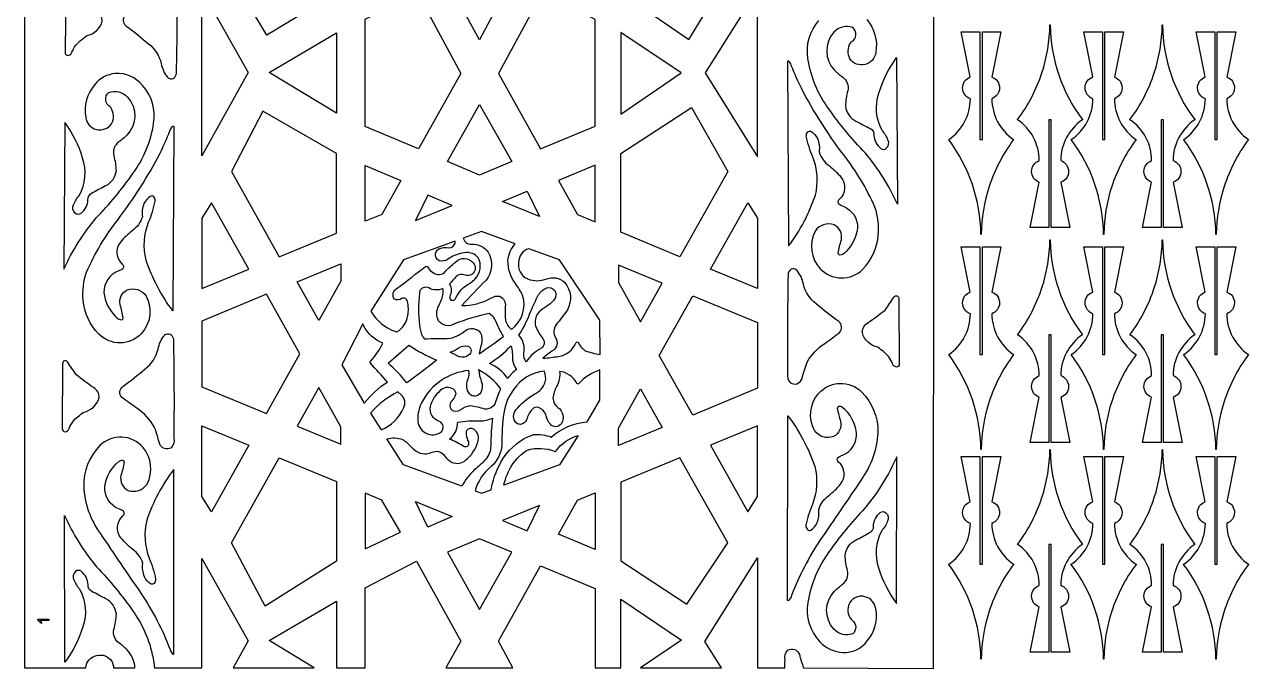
# Model space of a CAD drawing. Header units: millimetres. Extents: x -6462 to -5463, y 1665 to 3663.
# Drawn here: x -6462 to -5471, y 1665 to 2187 of the extents above; entities that cross this region are included whole.
import ezdxf

# ---------------------------------------------------------------- set-up
doc = ezdxf.new("R2010")
doc.units = ezdxf.units.MM
doc.layers.add('Default', color=70, linetype='Continuous')

msp = doc.modelspace()

# ---------------------------------------------------------------- linework, layer by layer
at = {"layer": 'Default'}
for points in [[(-6461.77, 3397.99), (-6461.77, 1665.98), (-6412.2, 1665.98, -0.001925), (-6412.16, 1666.2, -0.690603), (-6391.1, 1671.31, -0.072956), (-6389.56, 1665.98), (-6372.29, 1665.98, 0.175797), (-6378.7, 1680.51, 0.039778), (-6385.29, 1686.07, -0.299111), (-6389.34, 1697.14, 0.063872), (-6387.39, 1709.49, 0.25494), (-6395.8, 1721.8, -0.006297), (-6407.21, 1727.89, -0.332396), (-6410.32, 1733.19, 0.216468), (-6415.85, 1744.22, 0.361667), (-6420.33, 1744.03, 0.357202), (-6421.71, 1737.12, 0.082144), (-6416.98, 1729.49, -0.20864), (-6414.49, 1699.27, -0.086484), (-6429, 1670.58), (-6429.26, 1789.44, 0.068295), (-6403.35, 1747.78, -0.038709), (-6373.73, 1711.56, -0.11336), (-6357.2, 1671.43, -0.038375), (-6356.61, 1665.98), (-6318.29, 1665.98), (-6318.29, 1754.51), (-6280.77, 1687.83), (-6292.92, 1665.98), (-6227.31, 1665.98), (-6263.63, 1688.02), (-6209.08, 1719.97), (-6209.08, 1665.98), (-6185.92, 1665.98), (-6185.92, 1730.67), (-6144.23, 1752.28), (-6108.44, 1687.59), (-6120.56, 1665.98), (-6066.45, 1665.98), (-6078, 1687.57), (-6043.82, 1748.62), (-5999.78, 1730.32), (-5999.78, 1665.98), (-5978.93, 1665.98), (-5978.93, 1721.69), (-5929.65, 1688.47), (-5963.02, 1665.98), (-5897.47, 1665.98), (-5911, 1687.37), (-5868.14, 1755.15), (-5868.14, 1665.98), (-5845.99, 1665.98, -0.000562), (-5845.96, 1672.59, -0.269714), (-5843.71, 1680.27, -0.492808), (-5834.32, 1676.75, 0.022188), (-5831, 1665.98), (-5725.72, 1665.38), (-5725.62, 1665.98), (-5724.93, 2994.63)], [(-5779.78, 2191.17, -0.224816), (-5772.43, 2164.68, -0.688915), (-5793.44, 2159.39, -0.265065), (-5792.77, 2172.48, -0.015041), (-5792.28, 2173.11, 0.529776), (-5791.13, 2184.74, 0.308634), (-5806.42, 2180.94, 0.394552), (-5805.84, 2150.16, 0.040002), (-5799.22, 2144.63, -0.299751), (-5795.12, 2133.59, 0.063831), (-5797.02, 2121.23, 0.255589), (-5788.56, 2108.97, -0.006267), (-5777.13, 2102.95, -0.333186), (-5773.99, 2097.67, 0.216277), (-5768.38, 2086.67, 0.361529), (-5763.94, 2086.9, 0.353881), (-5762.59, 2093.81, 0.082113), (-5767.34, 2101.42, -0.208904), (-5769.96, 2131.62, -0.086345), (-5755.57, 2160.4), (-5754.82, 2041.55, 0.068438), (-5780.91, 2083.04, -0.038835), (-5810.67, 2119.07, -0.121623), (-5827.44, 2159.7, -0.22635), (-5818.44, 2190.5, -0.242341)]]:
    msp.add_lwpolyline(points, format="xyb", dxfattribs=at)
for points in [[(-6130.19, 2242.31), (-6093.25, 2310.86), (-6057.75, 2242.04), (-6093.24, 2174.91)], [(-6209.08, 2272.93), (-6209.08, 2212.89), (-6265.49, 2178.73), (-6303.95, 2242.92), (-6266.68, 2306.53)], [(-5978.93, 2272.42), (-5978.93, 2213.08), (-5923.82, 2175.05), (-5882.48, 2242.91), (-5924.09, 2308.74)], [(-6280.77, 2148.26), (-6318.29, 2080.75), (-6318.29, 2214.94)], [(-6185.92, 2191.43), (-6143.66, 2212.93), (-6108.43, 2147.6), (-6142.6, 2086.56), (-6185.92, 2104.56)], [(-5999.78, 2191.17), (-6041.95, 2213.98), (-6078, 2147.6), (-6043.82, 2086.56), (-5999.78, 2104.86)], [(-5910.63, 2148), (-5868.14, 2080.08), (-5868.14, 2215.56)], [(-5978.93, 2180.87), (-5978.93, 2114.64), (-5930.11, 2148.12)], [(-6209.08, 2180.41), (-6209.08, 2115.34), (-6263.63, 2148.46)], [(-6093.21, 2065.27), (-6119.33, 2076.11), (-6093.21, 2122.54), (-6067.1, 2076.11)], [(-6209.08, 2082.71), (-6268.73, 2117.12), (-6294.11, 2068.08), (-6255.44, 1999.11), (-6209.08, 2018.2)], [(-5978.93, 2018.85), (-5978.93, 2082.64), (-5921.8, 2119.92), (-5892.31, 2068.09), (-5930.99, 1999.11)], [(-6185.92, 2027.75), (-6185.92, 2073), (-6156.96, 2060.93), (-6172.42, 2033.31)], [(-5999.78, 2073.3), (-6029.47, 2060.93), (-6014.01, 2033.31), (-5999.78, 2027.46)], [(-6054.84, 2052.23), (-6044.78, 2031.59), (-6074.66, 2043.79)], [(-6318.29, 2030.37), (-6318.29, 1973.19), (-6280.17, 1988.91), (-6310.33, 2042.73)], [(-6135.21, 2049.08), (-6145.27, 2028.44), (-6115.39, 2040.64)], [(-5868.14, 2030.37), (-5868.14, 1973.19), (-5906.26, 1988.91), (-5876.09, 2042.73)], [(-6205.62, 1979.32), (-6223.49, 1947.42), (-6241.08, 1978.81), (-6205.62, 1993.43)], [(-5980.81, 1978.22), (-5962.94, 1946.32), (-5945.35, 1977.71), (-5980.81, 1992.33)], [(-6318.29, 1920.25), (-6318.29, 1893.53), (-6265.81, 1871.9), (-6238.68, 1920.25), (-6265.81, 1968.6), (-6318.29, 1946.96)], [(-5868.14, 1919.15), (-5868.14, 1892.43), (-5920.62, 1870.8), (-5947.74, 1919.15), (-5920.62, 1967.5), (-5868.14, 1945.86)], [(-6205.62, 1861.17), (-6223.49, 1893.07), (-6241.08, 1861.69), (-6205.62, 1847.07)], [(-5980.81, 1860.07), (-5962.94, 1891.97), (-5945.35, 1860.59), (-5980.81, 1845.97)], [(-6318.29, 1804.81), (-6318.29, 1861.99), (-6280.17, 1846.27), (-6310.33, 1792.45)], [(-5868.14, 1804.81), (-5868.14, 1861.99), (-5906.26, 1846.27), (-5876.09, 1792.45)], [(-6209.08, 1816.98), (-6209.08, 1752.45), (-6266.96, 1715.99), (-6294.11, 1767.11), (-6255.44, 1836.07)], [(-5978.93, 1816.32), (-5978.93, 1752.64), (-5925.39, 1717.63), (-5892.35, 1767.15), (-5930.99, 1836.07)], [(-6185.92, 1807.43), (-6185.92, 1762.25), (-6157.38, 1775.76), (-6172.41, 1801.87)], [(-5999.78, 1807.72), (-5999.78, 1761.87), (-6029.47, 1774.24), (-6014.01, 1801.87)], [(-6135.21, 1780.01), (-6145.27, 1800.66), (-6115.39, 1788.46)], [(-6054.84, 1776.87), (-6044.78, 1797.51), (-6074.66, 1785.31)], [(-6093.21, 1770.43), (-6119.33, 1759.59), (-6093.21, 1713.15), (-6067.1, 1759.59)]]:
    msp.add_lwpolyline(points, close=True, dxfattribs=at)
for points in [[(-6379.6, 2186.14, -0.020506), (-6361.45, 2171.7, -0.174932), (-6351.1, 2155.6, 0.123758), (-6346.04, 2144.61, 0.573222), (-6339.42, 2145.52, 0.123075), (-6338.68, 2148.09, 0.006777), (-6338.05, 2227.84, 0.269714), (-6340.3, 2235.52, 0.42653), (-6348.86, 2233.7, -0.00318), (-6353.93, 2218.75, -0.115997), (-6368.13, 2203.72, 0.015127), (-6380.22, 2194.94, 0.42383)], [(-6428.22, 2217.85), (-6428.23, 2217.66), (-6428.75, 2164.84, 0.583524), (-6425.95, 2162.34, 0.213218), (-6424.32, 2163.31, 0.026857), (-6421.25, 2169.08, -0.067631), (-6411.33, 2178.26, 0.290968), (-6398.74, 2190.05, 0.262406), (-6403.35, 2198.17, -0.025663), (-6417.06, 2208.43, -0.012763), (-6424.36, 2219.15, 0.726847)], [(-5680.62, 2055.98, 0.075188), (-5687.08, 2017.27, -0.984999), (-5687.26, 2017.27, 0.158189), (-5713.42, 2093.94, -0.427199), (-5713.4, 2094.07, 0.246783), (-5695.85, 2127.09, -0.711573), (-5695.99, 2144.71), (-5703.25, 2181.25, -0.472994), (-5703.17, 2181.36, 0.00008), (-5688.27, 2181.36, -0.414262), (-5688.18, 2181.27), (-5688.18, 2094.09), (-5686.16, 2094.09), (-5686.16, 2181.27, -0.414216), (-5686.07, 2181.36), (-5671.17, 2181.36, -0.472994), (-5671.08, 2181.25), (-5678.36, 2144.67, -0.701731), (-5678.48, 2127.14, 0.248166), (-5660.93, 2094.07, -0.427814), (-5660.91, 2093.94, 0.082025)], [(-5637.93, 2148.08, 0.075188), (-5631.48, 2186.8, -0.984999), (-5631.3, 2186.8, 0.158189), (-5605.13, 2110.13, -0.427199), (-5605.15, 2110, 0.246783), (-5622.7, 2076.97, -0.711573), (-5622.57, 2059.36), (-5615.3, 2022.81, -0.472994), (-5615.39, 2022.71, 0.00008), (-5630.29, 2022.71, -0.414262), (-5630.38, 2022.8), (-5630.38, 2109.98), (-5632.4, 2109.98), (-5632.4, 2022.8, -0.414216), (-5632.49, 2022.71), (-5647.39, 2022.71, -0.472994), (-5647.48, 2022.81), (-5640.2, 2059.4, -0.701731), (-5640.08, 2076.93, 0.248166), (-5657.62, 2110, -0.427814), (-5657.64, 2110.13, 0.082025)], [(-5581.37, 2055.98, 0.075188), (-5587.83, 2017.27, -0.984999), (-5588.01, 2017.27, 0.158189), (-5614.18, 2093.94, -0.427199), (-5614.15, 2094.07, 0.246783), (-5596.61, 2127.09, -0.711573), (-5596.74, 2144.71), (-5604.01, 2181.25, -0.472994), (-5603.92, 2181.36, 0.00008), (-5589.02, 2181.36, -0.414262), (-5588.93, 2181.27), (-5588.93, 2094.09), (-5586.91, 2094.09), (-5586.91, 2181.27, -0.414216), (-5586.82, 2181.36), (-5571.92, 2181.36, -0.472994), (-5571.83, 2181.25), (-5579.11, 2144.67, -0.701731), (-5579.23, 2127.14, 0.248166), (-5561.68, 2094.07, -0.427814), (-5561.66, 2093.94, 0.082025)], [(-5546.93, 2148.08, 0.075188), (-5540.48, 2186.8, -0.984999), (-5540.3, 2186.8, 0.158189), (-5514.13, 2110.13, -0.427199), (-5514.15, 2110, 0.246783), (-5531.7, 2076.97, -0.711573), (-5531.57, 2059.36), (-5524.3, 2022.81, -0.472994), (-5524.39, 2022.71, 0.00008), (-5539.29, 2022.71, -0.414262), (-5539.38, 2022.8), (-5539.38, 2109.98), (-5541.4, 2109.98), (-5541.4, 2022.8, -0.414216), (-5541.49, 2022.71), (-5556.39, 2022.71, -0.472994), (-5556.48, 2022.81), (-5549.2, 2059.4, -0.701731), (-5549.08, 2076.93, 0.248166), (-5566.62, 2110, -0.427814), (-5566.64, 2110.13, 0.082025)], [(-5490.37, 2055.98, 0.075188), (-5496.83, 2017.27, -0.984999), (-5497.01, 2017.27, 0.158189), (-5523.18, 2093.94, -0.427199), (-5523.15, 2094.07, 0.246783), (-5505.61, 2127.09, -0.711573), (-5505.74, 2144.71), (-5513.01, 2181.25, -0.472994), (-5512.92, 2181.36, 0.00008), (-5498.02, 2181.36, -0.414262), (-5497.93, 2181.27), (-5497.93, 2094.09), (-5495.91, 2094.09), (-5495.91, 2181.27, -0.414216), (-5495.82, 2181.36), (-5480.92, 2181.36, -0.472994), (-5480.83, 2181.25), (-5488.11, 2144.67, -0.701731), (-5488.23, 2127.14, 0.248166), (-5470.68, 2094.07, -0.427814), (-5470.66, 2093.94, 0.082025)], [(-5819.63, 2094.83, -0.124595), (-5818.3, 2083.96, 0.172423), (-5810.06, 2072.69, -0.054769), (-5800.63, 2063.55, -0.410266), (-5802.07, 2045.56, 0.433271), (-5802.52, 2041.9, 0.077861), (-5798.74, 2040.06, -0.30209), (-5787.16, 2022.77, -0.166916), (-5796.52, 2003.31, -0.240467), (-5801.86, 2000.45, -0.249398), (-5802.89, 2002.03, -0.027776), (-5800.35, 2012.81, 0.350829), (-5806.14, 2024.91, 0.341045), (-5821.47, 2019.82, 0.314169), (-5817.45, 1989.26, 0.418503), (-5783.12, 1988.83, 0.174326), (-5770.41, 2016.5, 0.109576), (-5773.15, 2039.14, 0.062275), (-5798.62, 2081.81, -0.041735), (-5832.73, 2135.6, -0.014891), (-5840.66, 2153.53, 0.086617), (-5842.37, 2156.88, 0.424926), (-5843.83, 2157.42), (-5843.02, 2007.77, 0.07905), (-5821.32, 2048.95, 0.152063), (-5823.39, 2079.75, -0.051417), (-5828.73, 2096.68, -0.189517), (-5827.55, 2100.17, -0.346809), (-5824.71, 2100.58, -0.126453)], [(-6420.7, 2034.32, -0.353881), (-6422.05, 2041.23, -0.082113), (-6417.29, 2048.83, 0.208904), (-6414.68, 2079.04, 0.086345), (-6429.07, 2107.82), (-6429.82, 1988.96, -0.068438), (-6403.73, 2030.46, 0.038835), (-6373.97, 2066.48, 0.121623), (-6357.2, 2107.11, 0.22635), (-6366.2, 2137.92, 0.242341), (-6388.24, 2147.47, 0.208918), (-6404.86, 2138.59, 0.224816), (-6412.21, 2112.09, 0.688915), (-6391.2, 2106.81, 0.265065), (-6391.87, 2119.89, 0.015041), (-6392.36, 2120.52, -0.529776), (-6393.51, 2132.15, -0.308634), (-6378.22, 2128.35, -0.394552), (-6378.8, 2097.57, -0.040002), (-6385.42, 2092.05, 0.299751), (-6389.52, 2081, -0.063831), (-6387.62, 2068.64, -0.255589), (-6396.08, 2056.39, 0.006267), (-6407.51, 2050.37, 0.333186), (-6410.64, 2045.09, -0.216277), (-6416.26, 2034.08, -0.361529)], [(-6365.01, 2042.24, 0.124595), (-6366.34, 2031.37, -0.172423), (-6374.58, 2020.1, 0.054769), (-6384.01, 2010.97, 0.410266), (-6382.57, 1992.98, -0.433271), (-6382.12, 1989.31, -0.077861), (-6385.9, 1987.48, 0.30209), (-6397.48, 1970.19, 0.166916), (-6388.12, 1950.72, 0.240467), (-6382.78, 1947.87, 0.249398), (-6381.75, 1949.45, 0.027776), (-6384.29, 1960.23, -0.350829), (-6378.5, 1972.33, -0.341045), (-6363.17, 1967.24, -0.314169), (-6367.19, 1936.67, -0.418503), (-6401.52, 1936.25, -0.174326), (-6414.23, 1963.91, -0.109576), (-6411.49, 1986.56, -0.062275), (-6386.02, 2029.23, 0.041735), (-6351.91, 2083.02, 0.014891), (-6343.98, 2100.95, -0.086617), (-6342.27, 2104.3, -0.424926), (-6340.81, 2104.84), (-6341.62, 1955.18, -0.07905), (-6363.32, 1996.37, -0.152063), (-6361.25, 2027.17, 0.051417), (-6355.91, 2044.09, 0.189517), (-6357.09, 2047.59, 0.346809), (-6359.93, 2048, 0.126453)], [(-6091.69, 2019.4), (-6106.49, 2014.04, 0.374449), (-6099.58, 2009.23, -0.256515), (-6086.21, 2002.71, -0.308165), (-6088.06, 1980.08, 0.007627), (-6107.55, 1959.61, 0.130802), (-6084.05, 1965.51, -0.19928), (-6076.8, 1967.05, -0.307239), (-6072.44, 1958.79, 0.042642), (-6072.22, 1947.68, 0.180927), (-6067.39, 1940.08, 0.319504), (-6058.47, 1967.83, 0.054033), (-6064.2, 1977.24, -0.166081), (-6070.3, 1996.09, -0.169094), (-6064.35, 2009.49)], [(-5637.93, 1973.85, 0.075188), (-5631.48, 2012.56, -0.984999), (-5631.3, 2012.56, 0.158189), (-5605.13, 1935.9, -0.427199), (-5605.15, 1935.77, 0.246783), (-5622.7, 1902.74, -0.711573), (-5622.57, 1885.12), (-5615.3, 1848.58, -0.472994), (-5615.39, 1848.47, 0.00008), (-5630.29, 1848.47, -0.414262), (-5630.38, 1848.56), (-5630.38, 1935.75), (-5632.4, 1935.75), (-5632.4, 1848.56, -0.414216), (-5632.49, 1848.47), (-5647.39, 1848.47, -0.472994), (-5647.48, 1848.58), (-5640.2, 1885.16, -0.701731), (-5640.08, 1902.7, 0.248166), (-5657.62, 1935.77, -0.427814), (-5657.64, 1935.9, 0.082025)], [(-5546.93, 1973.85, 0.075188), (-5540.48, 2012.56, -0.984999), (-5540.3, 2012.56, 0.158189), (-5514.13, 1935.9, -0.427199), (-5514.15, 1935.77, 0.246783), (-5531.7, 1902.74, -0.711573), (-5531.57, 1885.12), (-5524.3, 1848.58, -0.472994), (-5524.39, 1848.47, 0.00008), (-5539.29, 1848.47, -0.414262), (-5539.38, 1848.56), (-5539.38, 1935.75), (-5541.4, 1935.75), (-5541.4, 1848.56, -0.414216), (-5541.49, 1848.47), (-5556.39, 1848.47, -0.472994), (-5556.48, 1848.58), (-5549.2, 1885.16, -0.701731), (-5549.08, 1902.7, 0.248166), (-5566.62, 1935.77, -0.427814), (-5566.64, 1935.9, 0.082025)], [(-6181.3, 1954.95, 0.191192), (-6161.11, 1938.47, 0.005248), (-6160.24, 1938.18, 0.227781), (-6151.38, 1951.34, 0.101613), (-6151.66, 1962.8, 0.518279), (-6156.2, 1965.13, -0.289941), (-6162.25, 1964.74, -0.471569), (-6159.93, 1973.55, 0.003928), (-6137.04, 1991.25, -0.388198), (-6135.82, 1991.14, 0.184808), (-6127.2, 1984.57, 0.215902), (-6121.59, 1986.38, -0.027099), (-6112.56, 1994.93, -0.434971), (-6098.46, 1994.21, -0.432111), (-6099.54, 1984.74, -0.239954), (-6104.97, 1984.21, 0.305245), (-6112.22, 1983.02, -0.004872), (-6117.65, 1977.04, -0.247573), (-6117.3, 1967.11, 0.257412), (-6116.56, 1963.97, 0.440874), (-6112.46, 1965.7, -0.161643), (-6100.95, 1977.77, 0.313158), (-6092.89, 1994.25, 0.315774), (-6100.39, 2002.03, 0.132981), (-6107.45, 2001.96, 0.098884), (-6118.95, 1997, -0.214489), (-6126.12, 1995.78, -0.680386), (-6124.66, 2006.08, -0.12562), (-6120.13, 2006.48, 0.329253), (-6113.49, 2008.91, 0.195203), (-6113.1, 2011.64), (-6154.92, 1996.45)], [(-5995.59, 1919.94), (-5995.93, 1947.66), (-6028.44, 1996.45), (-6053.46, 2005.52, 0.320336), (-6061.7, 1994.48, 0.331969), (-6054.86, 1981.32, 0.014567), (-6053.97, 1980.85, 0.163555), (-6039.62, 1980.82, -0.301709), (-6024.28, 1978.3, -0.313436), (-6022.19, 1956.03, -0.020953), (-6031.25, 1944.03, 0.307944), (-6031.71, 1933.27, -0.400323), (-6033.63, 1923.16, 0.039296), (-6042.07, 1916.76, 0.02405), (-6029.32, 1918.33, 0.259406), (-6015, 1929.56, -0.587979), (-6013.49, 1929.6, 0.111986), (-6007.73, 1922.88, 0.056208)], [(-5680.62, 1881.75, 0.075188), (-5687.08, 1843.04, -0.984999), (-5687.26, 1843.04, 0.158189), (-5713.42, 1919.71, -0.427199), (-5713.4, 1919.83, 0.246783), (-5695.85, 1952.86, -0.711573), (-5695.99, 1970.48), (-5703.25, 2007.02, -0.472994), (-5703.17, 2007.13, 0.00008), (-5688.27, 2007.13, -0.414262), (-5688.18, 2007.04), (-5688.18, 1919.85), (-5686.16, 1919.85), (-5686.16, 2007.04, -0.414216), (-5686.07, 2007.13), (-5671.17, 2007.13, -0.472994), (-5671.08, 2007.02), (-5678.36, 1970.44, -0.701731), (-5678.48, 1952.9, 0.248166), (-5660.93, 1919.83, -0.427814), (-5660.91, 1919.71, 0.082025)], [(-5581.37, 1881.75, 0.075188), (-5587.83, 1843.04, -0.984999), (-5588.01, 1843.04, 0.158189), (-5614.18, 1919.71, -0.427199), (-5614.15, 1919.83, 0.246783), (-5596.61, 1952.86, -0.711573), (-5596.74, 1970.48), (-5604.01, 2007.02, -0.472994), (-5603.92, 2007.13, 0.00008), (-5589.02, 2007.13, -0.414262), (-5588.93, 2007.04), (-5588.93, 1919.85), (-5586.91, 1919.85), (-5586.91, 2007.04, -0.414216), (-5586.82, 2007.13), (-5571.92, 2007.13, -0.472994), (-5571.83, 2007.02), (-5579.11, 1970.44, -0.701731), (-5579.23, 1952.9, 0.248166), (-5561.68, 1919.83, -0.427814), (-5561.66, 1919.71, 0.082025)], [(-5490.37, 1881.75, 0.075188), (-5496.83, 1843.04, -0.984999), (-5497.01, 1843.04, 0.158189), (-5523.18, 1919.71, -0.427199), (-5523.15, 1919.83, 0.246783), (-5505.61, 1952.86, -0.711573), (-5505.74, 1970.48), (-5513.01, 2007.02, -0.472994), (-5512.92, 2007.13, 0.00008), (-5498.02, 2007.13, -0.414262), (-5497.93, 2007.04), (-5497.93, 1919.85), (-5495.91, 1919.85), (-5495.91, 2007.04, -0.414216), (-5495.82, 2007.13), (-5480.92, 2007.13, -0.472994), (-5480.83, 2007.02), (-5488.11, 1970.44, -0.701731), (-5488.23, 1952.9, 0.248166), (-5470.68, 1919.83, -0.427814), (-5470.66, 1919.71, 0.082025)], [(-5836.37, 1896.18, 0.24666), (-5832.15, 1900.46, -0.027343), (-5827.97, 1913.73, -0.115738), (-5813.82, 1928.86, 0.015094), (-5801.77, 1937.71, 0.448773), (-5802.49, 1946.57, -0.020778), (-5820.64, 1960.83, -0.175205), (-5831.06, 1976.87, 0.124943), (-5836.16, 1987.82, 0.5741), (-5842.77, 1986.86, 0.122783), (-5843.51, 1984.3, 0.006777), (-5843.81, 1904.55, 0.263913), (-5841.51, 1896.87, 0.217884)], [(-6138, 1932.57, -0.002135), (-6116.87, 1932.98, 0.11238), (-6104.73, 1939.31, -0.396764), (-6092.76, 1937.68, -0.112924), (-6091.78, 1935.45, -0.144638), (-6092.47, 1925.73, 0.024127), (-6093.64, 1920.35, 0.008608), (-6073.96, 1934.53, -0.040978), (-6080.87, 1948.54, 0.119194), (-6085.4, 1952.97, 0.043721), (-6113.5, 1944.7, -0.406382), (-6126.48, 1947.14, -0.254662), (-6126.25, 1959.38, 0.074005), (-6122.64, 1969.48, 0.078937), (-6123.02, 1973.21, -0.239674), (-6134.31, 1973.75, 0.346212), (-6141.22, 1972.27, 0.166462), (-6141.87, 1969.49, 0.060766), (-6141.92, 1943.65, 0.090993), (-6139.65, 1935.09), (-6139.65, 1935.09, 0.070578)], [(-6061.35, 1935.6, 0.054461), (-6051.78, 1954.98, -0.017492), (-6045.73, 1967.81, -0.170857), (-6038.97, 1973.75, -0.30963), (-6032.2, 1971.61, -0.325592), (-6033.3, 1963.65, -0.038721), (-6034.39, 1962.42, -0.044167), (-6041.69, 1957.01, 0.353711), (-6047.86, 1942.42, 0.066387), (-6041.94, 1932.7, -0.411746), (-6043.21, 1925.05, 0.121544), (-6055.31, 1914.16), (-6055.31, 1914.16), (-6055.66, 1913.63, -0.143735), (-6057.44, 1920.72, 0.23007)], [(-5755.71, 1909.7, -0.313125), (-5758.97, 1912.58, 0.139791), (-5766.31, 1922.16, 0.018926), (-5770.82, 1925.75, -0.281138), (-5783.33, 1937.32, -0.274793), (-5778.73, 1945.71, 0.0257), (-5764.97, 1955.89, 0.012781), (-5757.64, 1966.57, -0.748896), (-5753.78, 1965.06), (-5753.46, 1912.24, -0.399837)], [(-6187.91, 1944.56), (-6188.43, 1943.74), (-6204.93, 1911.51), (-6186.62, 1880.3, -0.07883), (-6167.95, 1897.53, 0.009925), (-6181.72, 1912.75, -0.426734), (-6181.79, 1914.01, 0.065646), (-6171.57, 1928.89, -0.17501), (-6187.3, 1943.32), (-6187.3, 1943.32, -0.010745)], [(-6348.27, 1843.6, -0.24666), (-6352.48, 1847.88, 0.027343), (-6356.67, 1861.15, 0.115738), (-6370.81, 1876.27, -0.015094), (-6382.87, 1885.13, -0.448773), (-6382.15, 1893.98, 0.020778), (-6364, 1908.25, 0.175205), (-6353.58, 1924.28, -0.124943), (-6348.48, 1935.24, -0.5741), (-6341.87, 1934.28, -0.122783), (-6341.13, 1931.71, -0.006777), (-6340.83, 1851.96, -0.263913), (-6343.13, 1844.28, -0.217884)], [(-6128.11, 1915.14, -0.015325), (-6152.21, 1896.96, 0.04614), (-6167.37, 1912.86, 0.005713), (-6150.63, 1927.41, 0.038778)], [(-6117.19, 1921.75, 0.082143), (-6110.49, 1925.1, -0.235479), (-6102.77, 1926.51, -0.640175), (-6102.14, 1919.38, -0.234123), (-6109.55, 1917.83, -0.021157)], [(-6070.59, 1900.67, 0.129064), (-6085.25, 1912.6, 0.074171), (-6067.88, 1926.93, -0.070702), (-6066.53, 1915.36, 0.113861), (-6063.41, 1907.73, 0.063971), (-6070.5, 1900.78), (-6070.5, 1900.78)], [(-6428.93, 1857.12, 0.313125), (-6425.67, 1859.99, -0.139791), (-6418.33, 1869.57, -0.018926), (-6413.82, 1873.17, 0.281138), (-6401.31, 1884.74, 0.274793), (-6405.91, 1893.12, -0.0257), (-6419.66, 1903.31, -0.012781), (-6427, 1913.99, 0.748896), (-6430.86, 1912.48), (-6431.18, 1859.65, 0.399837)], [(-6076.08, 1891.95, 0.119776), (-6094.15, 1907.33, 0.045698), (-6091.86, 1898.15, -0.192011), (-6092.23, 1889.17, -0.524316), (-6101.56, 1887.97, -0.261481), (-6102.7, 1899.24, 0.130982), (-6101.89, 1906.88, 0.254858), (-6140.3, 1880.75, 0.110118), (-6143.35, 1867.23, 0.610354), (-6124.43, 1856.93, 0.572121), (-6125.83, 1865.56, -0.391735), (-6132.98, 1877.8, -0.157271), (-6124.26, 1891.35, -0.427734), (-6113.62, 1890.88, -0.320865), (-6113.26, 1885.8, -0.060779), (-6116.38, 1881.74, 0.322721), (-6116.29, 1875.3), (-6116.29, 1875.3, 0.355403), (-6108.47, 1875.32, -0.113621), (-6100.82, 1878.45, -0.056422), (-6089.34, 1875.76, 0.27598), (-6080.51, 1880.1, -0.051473)], [(-6006.22, 1865.37), (-5996.02, 1882.89), (-5995.95, 1907.34, 0.125472), (-6013.04, 1896.18, -0.534392), (-6014.8, 1896.91, 0.235946), (-6028.52, 1906.2, -0.161189), (-6030.97, 1893.83, 0.093652), (-6033.84, 1884.55, 0.24212), (-6029.82, 1876.99, -0.407968), (-6027.12, 1863.72, -0.48972), (-6035.92, 1863.31, -0.137177), (-6039.36, 1870.07, 0.259964), (-6045.66, 1876.85, 0.294367), (-6050.74, 1875.31, 0.115694), (-6055.18, 1867.01, -0.260914), (-6060.11, 1863.22, -0.193615), (-6063.69, 1864.52, -0.35846), (-6063.94, 1874.87, -0.078424), (-6048.96, 1887.83, 0.227439), (-6040.08, 1897.7, 0.180437), (-6041.05, 1906.38, 0.218334), (-6065.72, 1891.59, 0.128012), (-6073.65, 1872.42, 0.039134), (-6075.22, 1846.49, -0.192198), (-6083.57, 1829.28, 0.160372), (-6096.94, 1809.33), (-6091.69, 1807.43), (-6083.85, 1810.28, -0.083565), (-6083.74, 1811.65, -0.090015), (-6073.96, 1835.98, -0.164998), (-6049.93, 1854.85, -0.062986), (-6049.71, 1854.9, -0.112581), (-6035.24, 1852.96, -0.157496)], [(-5819.97, 1783.33, 0.124348), (-5818.68, 1794.21, -0.171984), (-5810.49, 1805.53, 0.053003), (-5801.09, 1814.72, 0.410921), (-5802.61, 1832.71, -0.433717), (-5803.07, 1836.37, -0.077739), (-5799.3, 1838.23, 0.322399), (-5787.99, 1856.5, 0.197218), (-5799.48, 1876.9, 0.160321), (-5802.59, 1877.82, 0.249131), (-5803.61, 1876.23, 0.027786), (-5801.02, 1865.47, -0.350097), (-5806.77, 1853.33, -0.341491), (-5822.12, 1858.32, -0.306802), (-5818.77, 1888.27, -0.432338), (-5783.89, 1889.55, -0.206013), (-5770.81, 1856.38, -0.144673), (-5784.34, 1818.22, -0.003386), (-5817.44, 1769.58, 0.053849), (-5840.75, 1724.49, -0.086443), (-5842.45, 1721.13, -0.424748), (-5843.91, 1720.58), (-5843.72, 1870.24, -0.079206), (-5821.85, 1829.2, -0.152055), (-5823.78, 1798.38, 0.051326), (-5829.06, 1781.42, 0.172307), (-5827.88, 1777.94, 0.346332), (-5825.03, 1777.54, 0.126385)], [(-6181.6, 1872.36), (-6172.96, 1858.75, 0.190755), (-6154.83, 1876.48, 0.360966), (-6156.73, 1887.16), (-6159.34, 1889.53, 0.094875)], [(-6111, 1865.07, -0.055124), (-6093.19, 1866.05, 0.108731), (-6082.75, 1868.37, 0.025779), (-6084.28, 1845.86, -0.178289), (-6088.19, 1835), (-6088.19, 1835, -0.035364), (-6097.54, 1826.31, 0.078847), (-6107.7, 1813.23), (-6154.92, 1830.38), (-6168.33, 1851.49, -0.17089), (-6155.59, 1850.95, -0.07806), (-6148.62, 1844.99, 0.234516), (-6135.91, 1839.29, -0.056939), (-6127.46, 1841.51, -0.1886), (-6121.65, 1837.81, 0.121245), (-6115.38, 1832.39, 0.281187), (-6104.67, 1834.1, 0.151531), (-6094.74, 1848.72, 0.331289), (-6097.85, 1859.38, 0.401515), (-6103.81, 1858.03, 0.107941), (-6104.14, 1856.93, 0.119899), (-6102.72, 1849.99, -0.230232), (-6102.64, 1846.04, -0.337465), (-6106.07, 1845.18, 0.046703), (-6117.49, 1851.36, 0.244621)], [(-6031.29, 1841.79, -0.172507), (-6013.36, 1854.1), (-6028.45, 1830.38), (-6073.56, 1814.02, -0.094164), (-6066.34, 1831.2), (-6066.34, 1831.2, -0.087436), (-6055.72, 1841.71), (-6055.72, 1841.71, -0.071711), (-6054.66, 1842.45, -0.166182), (-6032.41, 1841.35, 0.382931)], [(-6364.67, 1739.75, -0.124348), (-6365.96, 1750.62, 0.171984), (-6374.15, 1761.95, -0.053003), (-6383.54, 1771.14, -0.410921), (-6382.03, 1789.12, 0.433717), (-6381.57, 1792.79, 0.077739), (-6385.34, 1794.65, -0.322399), (-6396.65, 1812.92, -0.197218), (-6385.16, 1833.31, -0.160321), (-6382.05, 1834.24, -0.249131), (-6381.03, 1832.65, -0.027786), (-6383.62, 1821.88, 0.350097), (-6377.87, 1809.74, 0.341491), (-6362.52, 1814.74, 0.306802), (-6365.87, 1844.68, 0.432338), (-6400.75, 1845.97, 0.206013), (-6413.83, 1812.79, 0.144673), (-6400.29, 1774.63, 0.003386), (-6367.2, 1726, -0.053849), (-6343.88, 1680.91, 0.086443), (-6342.19, 1677.54, 0.424748), (-6340.73, 1677), (-6340.92, 1826.66, 0.079206), (-6362.79, 1785.61, 0.152055), (-6360.85, 1754.8, -0.051326), (-6355.58, 1737.84, -0.172307), (-6356.76, 1734.35, -0.346332), (-6359.61, 1733.96, -0.126385)], [(-5764.31, 1791.61, -0.357202), (-5762.93, 1784.7, -0.082144), (-5767.66, 1777.07, 0.20864), (-5770.15, 1746.85, 0.086484), (-5755.64, 1718.17), (-5755.38, 1837.03, -0.068295), (-5781.29, 1795.36, 0.038709), (-5810.9, 1759.15, 0.11336), (-5827.44, 1719.01, 0.233622), (-5817.78, 1686.97, 0.183691), (-5799.05, 1678.25, 0.239584), (-5779.3, 1687.75, 0.230445), (-5772.48, 1713.78, 0.690603), (-5793.54, 1718.89, 0.088334), (-5794.44, 1716.49, 0.299533), (-5791.29, 1704.17, -0.475634), (-5791.1, 1693.6, -0.308512), (-5806.4, 1697.3, -0.394499), (-5805.94, 1728.1, -0.039778), (-5799.35, 1733.66, 0.299111), (-5795.3, 1744.73, -0.063872), (-5797.25, 1757.08, -0.25494), (-5788.84, 1769.38, 0.006297), (-5777.43, 1775.48, 0.332396), (-5774.32, 1780.78, -0.216468), (-5768.78, 1791.81, -0.361667)], [(-5680.62, 1711.84, 0.075188), (-5687.08, 1673.13, -0.984999), (-5687.26, 1673.13, 0.158189), (-5713.42, 1749.8, -0.427199), (-5713.4, 1749.93, 0.246783), (-5695.85, 1782.95, -0.711573), (-5695.99, 1800.57), (-5703.25, 1837.11, -0.472994), (-5703.17, 1837.22, 0.00008), (-5688.27, 1837.22, -0.414262), (-5688.18, 1837.13), (-5688.18, 1749.94), (-5686.16, 1749.94), (-5686.16, 1837.13, -0.414216), (-5686.07, 1837.22), (-5671.17, 1837.22, -0.472994), (-5671.08, 1837.11), (-5678.36, 1800.53, -0.701731), (-5678.48, 1783, 0.248166), (-5660.93, 1749.93, -0.427814), (-5660.91, 1749.8, 0.082025)], [(-5637.93, 1803.94, 0.075188), (-5631.48, 1842.66, -0.984999), (-5631.3, 1842.66, 0.158189), (-5605.13, 1765.99, -0.427199), (-5605.15, 1765.86, 0.246783), (-5622.7, 1732.83, -0.711573), (-5622.57, 1715.22), (-5615.3, 1678.67, -0.472994), (-5615.39, 1678.56, 0.00008), (-5630.29, 1678.56, -0.414262), (-5630.38, 1678.65), (-5630.38, 1765.84), (-5632.4, 1765.84), (-5632.4, 1678.65, -0.414216), (-5632.49, 1678.56), (-5647.39, 1678.56, -0.472994), (-5647.48, 1678.67), (-5640.2, 1715.26, -0.701731), (-5640.08, 1732.79, 0.248166), (-5657.62, 1765.86, -0.427814), (-5657.64, 1765.99, 0.082025)], [(-5581.37, 1711.84, 0.075188), (-5587.83, 1673.13, -0.984999), (-5588.01, 1673.13, 0.158189), (-5614.18, 1749.8, -0.427199), (-5614.15, 1749.93, 0.246783), (-5596.61, 1782.95, -0.711573), (-5596.74, 1800.57), (-5604.01, 1837.11, -0.472994), (-5603.92, 1837.22, 0.00008), (-5589.02, 1837.22, -0.414262), (-5588.93, 1837.13), (-5588.93, 1749.94), (-5586.91, 1749.94), (-5586.91, 1837.13, -0.414216), (-5586.82, 1837.22), (-5571.92, 1837.22, -0.472994), (-5571.83, 1837.11), (-5579.11, 1800.53, -0.701731), (-5579.23, 1783, 0.248166), (-5561.68, 1749.93, -0.427814), (-5561.66, 1749.8, 0.082025)], [(-5546.93, 1803.94, 0.075188), (-5540.48, 1842.66, -0.984999), (-5540.3, 1842.66, 0.158189), (-5514.13, 1765.99, -0.427199), (-5514.15, 1765.86, 0.246783), (-5531.7, 1732.83, -0.711573), (-5531.57, 1715.22), (-5524.3, 1678.67, -0.472994), (-5524.39, 1678.56, 0.00008), (-5539.29, 1678.56, -0.414262), (-5539.38, 1678.65), (-5539.38, 1765.84), (-5541.4, 1765.84), (-5541.4, 1678.65, -0.414216), (-5541.49, 1678.56), (-5556.39, 1678.56, -0.472994), (-5556.48, 1678.67), (-5549.2, 1715.26, -0.701731), (-5549.08, 1732.79, 0.248166), (-5566.62, 1765.86, -0.427814), (-5566.64, 1765.99, 0.082025)], [(-5490.37, 1711.84, 0.075188), (-5496.83, 1673.13, -0.984999), (-5497.01, 1673.13, 0.158189), (-5523.18, 1749.8, -0.427199), (-5523.15, 1749.93, 0.246783), (-5505.61, 1782.95, -0.711573), (-5505.74, 1800.57), (-5513.01, 1837.11, -0.472994), (-5512.92, 1837.22, 0.00008), (-5498.02, 1837.22, -0.414262), (-5497.93, 1837.13), (-5497.93, 1749.94), (-5495.91, 1749.94), (-5495.91, 1837.13, -0.414216), (-5495.82, 1837.22), (-5480.92, 1837.22, -0.472994), (-5480.83, 1837.11), (-5488.11, 1800.53, -0.701731), (-5488.23, 1783, 0.248166), (-5470.68, 1749.93, -0.427814), (-5470.66, 1749.8, 0.082025)], [(-6441.93, 1705.38), (-6441.93, 1704.28), (-6448.95, 1704.28, -0.085269), (-6447.62, 1702.08), (-6448.68, 1702.08, 0.171271), (-6450.93, 1704.67), (-6450.93, 1705.38)]]:
    msp.add_lwpolyline(points, format="xyb", close=True, dxfattribs=at)

doc.saveas('drawing.dxf')
